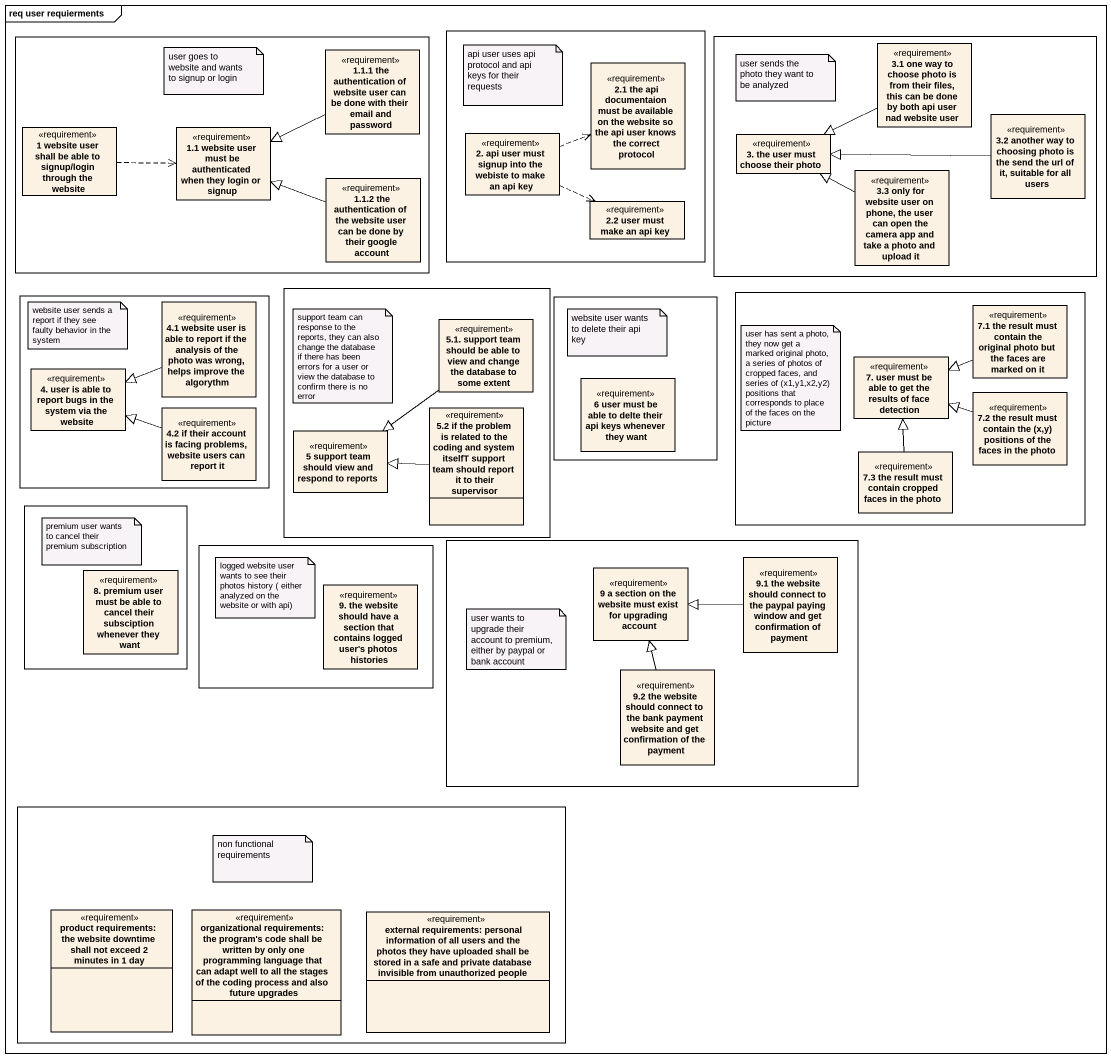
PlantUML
@startuml
mainframe req user requierments
hide circle
hide empty members
rectangle " " as rectangle1 {
  class "1.1.1 the authentication of website user can be done with their email and password" as r1_1_1_the_authentication_of <<requirement>>
  class "1 website user shall be able to signup/login through the website" as r1_website_user_shall_be <<requirement>>
  class "1.1 website user must be authenticated when they login or signup" as r1_1_website_user_must_be <<requirement>>
  class "1.1.2 the authentication of the website user can be done by their google account" as r1_1_2_the_authentication_of <<requirement>>
}
rectangle " " as rectangle2 {
  class "2.1 the api documentaion must be available on the website so the api user knows the correct protocol" as r2_1_the_api_documentaion <<requirement>>
  class "2. api user must signup into the webiste to make an api key" as r2_api_user_must_signup_into <<requirement>>
  class "2.2 user must make an api key" as r2_2_user_must_make_an_api <<requirement>>
}
rectangle " " as rectangle3 {
  class "3.1 one way to choose photo is from their files, this can be done by both api user nad website user" as r3_1_one_way_to_choose_photo <<requirement>>
  class "3.2 another way to choosing photo is the send the url of it, suitable for all users" as r3_2_another_way_to_choosing <<requirement>>
  class "3. the user must choose their photo" as r3_the_user_must_choose <<requirement>>
  class "3.3 only for website user on phone, the user can open the camera app and take a photo and upload it" as r3_3_only_for_website_user <<requirement>>
}
rectangle " " as rectangle4 {
  class "4.1 website user is able to report if the analysis of the photo was wrong, helps improve the algorythm" as r4_1_website_user_is_able_to <<requirement>>
  class "4. user is able to report bugs in the system via the website" as r4_user_is_able_to_report <<requirement>>
  class "4.2 if their account is facing problems, website users can report it" as r4_2_if_their_account_is <<requirement>>
}
rectangle " " as rectangle5 {
  class "5.1. support team should be able to view and change the database to some extent" as r5_1_support_team_should_be <<requirement>>
  class "5.2 if the problem is related to the coding and system itselfT support team should report it to their supervisor" as r5_2_if_the_problem_is <<requirement>>
  class "5 support team should view and respond to reports" as r5_support_team_should_view <<requirement>>
}
rectangle " " as rectangle6 {
  class "6 user must be able to delte their api keys whenever they want" as r6_user_must_be_able_to <<requirement>>
}
rectangle " " as rectangle7 {
  class "7.1 the result must contain the original photo but the faces are marked on it" as r7_1_the_result_must_contain <<requirement>>
  class "7. user must be able to get the results of face detection" as r7_user_must_be_able_to_get <<requirement>>
  class "7.2 the result must contain the (x,y) positions of the faces in the photo" as r7_2_the_result_must_contain <<requirement>>
  class "7.3 the result must contain cropped faces in the photo" as r7_3_the_result_must_contain <<requirement>>
}
rectangle " " as rectangle8 {
  class "8. premium user must be able to cancel their subsciption whenever they want" as r8_premium_user_must_be_able <<requirement>>
}
rectangle " " as rectangle9 {
  class "9. the website should have a section that contains logged user's photos histories" as r9_the_website_should_have_a <<requirement>>
}
rectangle " " as rectangle10 {
  class "9 a section on the website must exist for upgrading account" as r9_a_section_on_the_website <<requirement>>
  class "9.1 the website should connect to the paypal paying window and get confirmation of payment" as r9_1_the_website_should <<requirement>>
  class "9.2 the website should connect to the bank payment website and get confirmation of the payment" as r9_2_the_website_should <<requirement>>
}
rectangle " " as rectangle11 {
  class "product requirements: the website downtime shall not exceed 2 minutes in 1 day" as product_requirements_the <<requirement>>
  class "organizational requirements: the program's code shall be written by only one programming language that can adapt well to all the stages of the coding process and also future upgrades" as organizational_requirements <<requirement>>
  class "external requirements: personal information of all users and the photos they have uploaded shall be stored in a safe and private database invisible from unauthorized people" as external_requirements <<requirement>>
}
r3_1_one_way_to_choose_photo -left-|> r3_the_user_must_choose
r1_1_1_the_authentication_of -left-|> r1_1_website_user_must_be
r3_2_another_way_to_choosing -left-|> r3_the_user_must_choose
r1_website_user_shall_be .right.> r1_1_website_user_must_be
r2_api_user_must_signup_into .right.> r2_1_the_api_documentaion
r2_api_user_must_signup_into .right.> r2_2_user_must_make_an_api
r1_1_2_the_authentication_of -left-|> r1_1_website_user_must_be
r3_3_only_for_website_user -left-|> r3_the_user_must_choose
r4_1_website_user_is_able_to -left-|> r4_user_is_able_to_report
r7_1_the_result_must_contain -left-|> r7_user_must_be_able_to_get
r5_1_support_team_should_be --|> r5_support_team_should_view
r4_2_if_their_account_is -left-|> r4_user_is_able_to_report
r5_2_if_the_problem_is -left-|> r5_support_team_should_view
r7_2_the_result_must_contain -left-|> r7_user_must_be_able_to_get
r7_3_the_result_must_contain -up-|> r7_user_must_be_able_to_get
r9_1_the_website_should -left-|> r9_a_section_on_the_website
r9_2_the_website_should -up-|> r9_a_section_on_the_website
note as N1
  user goes to website and wants to signup or login
end note
note as N2
  api user uses api protocol and api keys for their requests
end note
note as N3
  user sends the photo they want to be analyzed
end note
note as N4
  website user sends a report if they see faulty behavior in the system
end note
note as N5
  support team can response to the reports, they can also change the database if there has been errors for a user or view the database to confirm there is no error
end note
note as N6
  website user wants to delete their api key
end note
note as N7
  user has sent a photo, they now get a marked original photo, a series of photos of cropped faces, and series of (x1,y1,x2,y2) positions that corresponds to place of the faces on the picture
end note
note as N8
  premium user wants to cancel their premium subscription
end note
note as N9
  logged website user wants to see their photos history ( either analyzed on the website or with api)
end note
note as N10
  user wants to upgrade their account to premium, either by paypal or bank account
end note
note as N11
  non functional requirements
end note
@enduml
